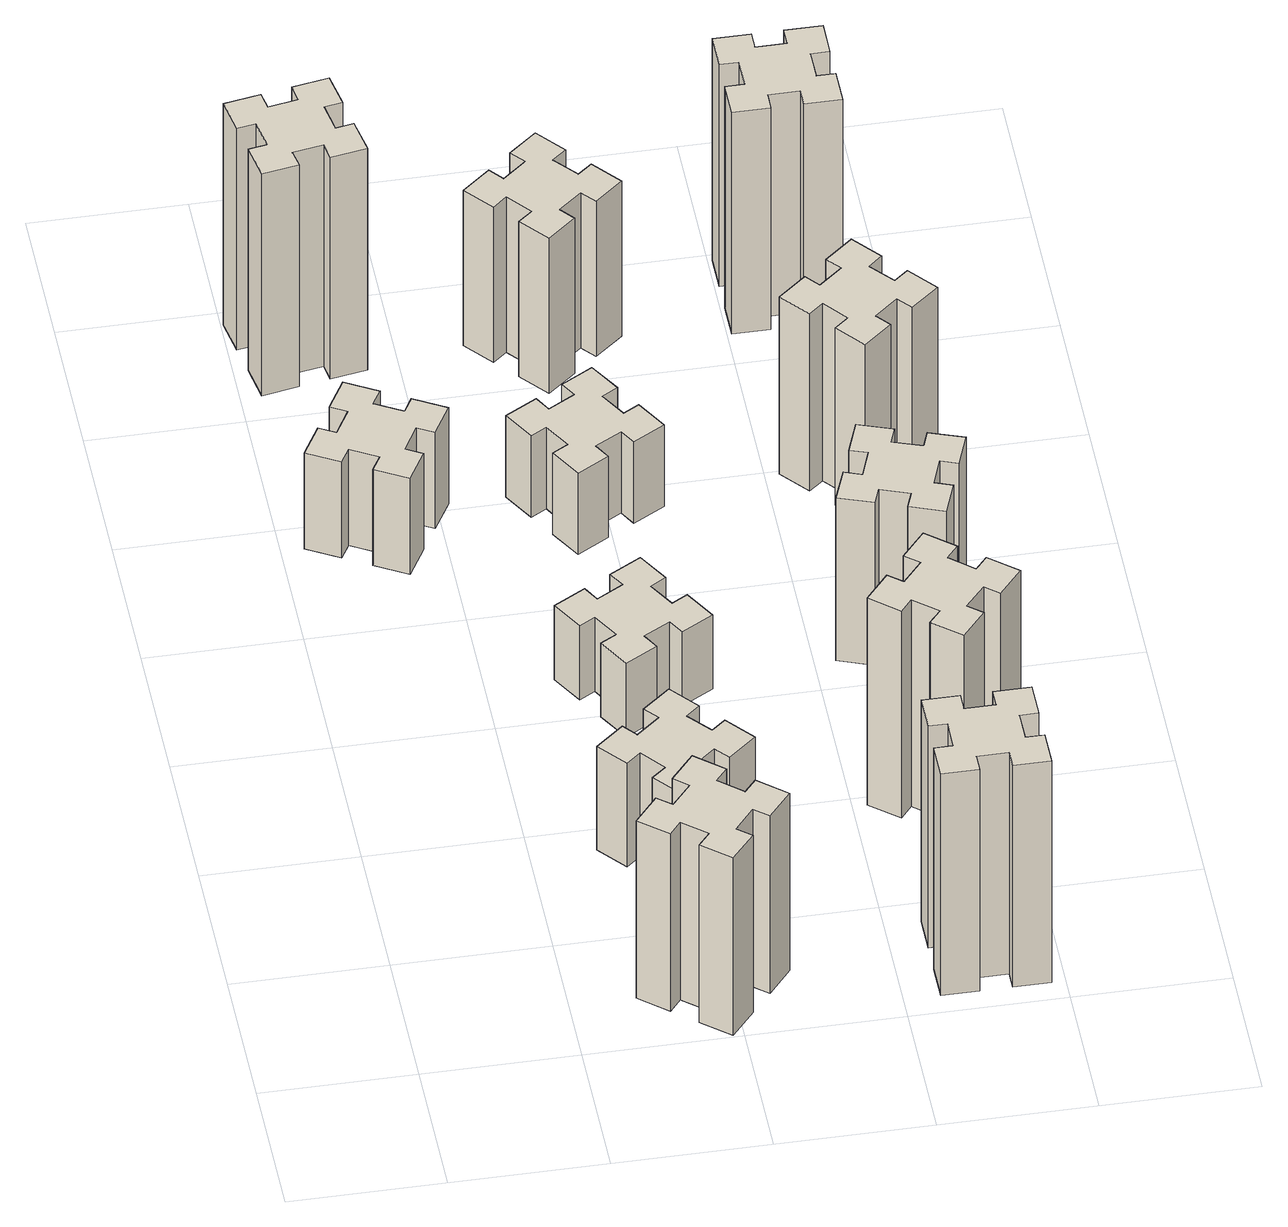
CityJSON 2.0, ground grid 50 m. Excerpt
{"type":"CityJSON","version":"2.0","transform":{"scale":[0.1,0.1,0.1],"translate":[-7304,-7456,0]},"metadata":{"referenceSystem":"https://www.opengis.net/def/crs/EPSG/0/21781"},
"CityObjects":{
"building1":{"type":"Building","attributes":{"class":"1000","function":"1000","usage":"1000","yearOfConstruction":2016,"roofType":"1000","measuredHeight":72,"storeysAboveGround":30,"storeysBelowGround":0},"geometry":[{"type":"Solid","lod":"1","boundaries":[[[[0,1,2,3,4,5,6,7,8,9,10,11,12,13,14,15,16,17,18,19]],[[17,16,20,21]],[[16,15,22,20]],[[15,14,23,22]],[[14,13,24,23]],[[13,12,25,24]],[[12,11,26,25]],[[11,10,27,26]],[[10,9,28,27]],[[9,8,29,28]],[[8,7,30,29]],[[7,6,31,30]],[[6,5,32,31]],[[5,4,33,32]],[[4,3,34,33]],[[3,2,35,34]],[[2,1,36,35]],[[1,0,37,36]],[[0,19,38,37]],[[19,18,39,38]],[[18,17,21,39]],[[24,25,26,27,28,29,30,31,32,33,34,35,36,37,38,39,21,20,22,23]]]]}]},
"building2":{"type":"Building","attributes":{"class":"1000","function":"1000","usage":"1000","yearOfConstruction":2016,"roofType":"1000","measuredHeight":39,"storeysAboveGround":30,"storeysBelowGround":0},"geometry":[{"type":"Solid","lod":"1","boundaries":[[[[40,41,42,43,44,45,46,47,48,49,50,51,52,53,54,55,56,57,58,59]],[[57,56,60,61]],[[56,55,62,60]],[[55,54,63,62]],[[54,53,64,63]],[[53,52,65,64]],[[52,51,66,65]],[[51,50,67,66]],[[50,49,68,67]],[[49,48,69,68]],[[48,47,70,69]],[[47,46,71,70]],[[46,45,72,71]],[[45,44,73,72]],[[44,43,74,73]],[[43,42,75,74]],[[42,41,76,75]],[[41,40,77,76]],[[40,59,78,77]],[[59,58,79,78]],[[58,57,61,79]],[[64,65,66,67,68,69,70,71,72,73,74,75,76,77,78,79,61,60,62,63]]]]}]},
"building3":{"type":"Building","attributes":{"class":"1000","function":"1000","usage":"1000","yearOfConstruction":2016,"roofType":"1000","measuredHeight":90,"storeysAboveGround":30,"storeysBelowGround":0},"geometry":[{"type":"Solid","lod":"1","boundaries":[[[[80,81,82,83,84,85,86,87,88,89,90,91,92,93,94,95,96,97,98,99]],[[97,96,100,101]],[[96,95,102,100]],[[95,94,103,102]],[[94,93,104,103]],[[93,92,105,104]],[[92,91,106,105]],[[91,90,107,106]],[[90,89,108,107]],[[89,88,109,108]],[[88,87,110,109]],[[87,86,111,110]],[[86,85,112,111]],[[85,84,113,112]],[[84,83,114,113]],[[83,82,115,114]],[[82,81,116,115]],[[81,80,117,116]],[[80,99,118,117]],[[99,98,119,118]],[[98,97,101,119]],[[104,105,106,107,108,109,110,111,112,113,114,115,116,117,118,119,101,100,102,103]]]]}]},
"building4":{"type":"Building","attributes":{"class":"1000","function":"1000","usage":"1000","yearOfConstruction":2016,"roofType":"1000","measuredHeight":42,"storeysAboveGround":30,"storeysBelowGround":0},"geometry":[{"type":"Solid","lod":"1","boundaries":[[[[120,121,122,123,124,125,126,127,128,129,130,131,132,133,134,135,136,137,138,139]],[[137,136,140,141]],[[136,135,142,140]],[[135,134,143,142]],[[134,133,144,143]],[[133,132,145,144]],[[132,131,146,145]],[[131,130,147,146]],[[130,129,148,147]],[[129,128,149,148]],[[128,127,150,149]],[[127,126,151,150]],[[126,125,152,151]],[[125,124,153,152]],[[124,123,154,153]],[[123,122,155,154]],[[122,121,156,155]],[[121,120,157,156]],[[120,139,158,157]],[[139,138,159,158]],[[138,137,141,159]],[[144,145,146,147,148,149,150,151,152,153,154,155,156,157,158,159,141,140,142,143]]]]}]},
"building5":{"type":"Building","attributes":{"class":"1000","function":"1000","usage":"1000","yearOfConstruction":2016,"roofType":"1000","measuredHeight":30,"storeysAboveGround":30,"storeysBelowGround":0},"geometry":[{"type":"Solid","lod":"1","boundaries":[[[[160,161,162,163,164,165,166,167,168,169,170,171,172,173,174,175,176,177,178,179]],[[177,176,180,181]],[[176,175,182,180]],[[175,174,183,182]],[[174,173,184,183]],[[173,172,185,184]],[[172,171,186,185]],[[171,170,187,186]],[[170,169,188,187]],[[169,168,189,188]],[[168,167,190,189]],[[167,166,191,190]],[[166,165,192,191]],[[165,164,193,192]],[[164,163,194,193]],[[163,162,195,194]],[[162,161,196,195]],[[161,160,197,196]],[[160,179,198,197]],[[179,178,199,198]],[[178,177,181,199]],[[184,185,186,187,188,189,190,191,192,193,194,195,196,197,198,199,181,180,182,183]]]]}]},
"building6":{"type":"Building","attributes":{"class":"1000","function":"1000","usage":"1000","yearOfConstruction":2016,"roofType":"1000","measuredHeight":33,"storeysAboveGround":30,"storeysBelowGround":0},"geometry":[{"type":"Solid","lod":"1","boundaries":[[[[200,201,202,203,204,205,206,207,208,209,210,211,212,213,214,215,216,217,218,219]],[[217,216,220,221]],[[216,215,222,220]],[[215,214,223,222]],[[214,213,224,223]],[[213,212,225,224]],[[212,211,226,225]],[[211,210,227,226]],[[210,209,228,227]],[[209,208,229,228]],[[208,207,230,229]],[[207,206,231,230]],[[206,205,232,231]],[[205,204,233,232]],[[204,203,234,233]],[[203,202,235,234]],[[202,201,236,235]],[[201,200,237,236]],[[200,219,238,237]],[[219,218,239,238]],[[218,217,221,239]],[[224,225,226,227,228,229,230,231,232,233,234,235,236,237,238,239,221,220,222,223]]]]}]},
"building7":{"type":"Building","attributes":{"class":"1000","function":"1000","usage":"1000","yearOfConstruction":2016,"roofType":"1000","measuredHeight":90,"storeysAboveGround":30,"storeysBelowGround":0},"geometry":[{"type":"Solid","lod":"1","boundaries":[[[[240,241,242,243,244,245,246,247,248,249,250,251,252,253,254,255,256,257,258,259]],[[257,256,260,261]],[[256,255,262,260]],[[255,254,263,262]],[[254,253,264,263]],[[253,252,265,264]],[[252,251,266,265]],[[251,250,267,266]],[[250,249,268,267]],[[249,248,269,268]],[[248,247,270,269]],[[247,246,271,270]],[[246,245,272,271]],[[245,244,273,272]],[[244,243,274,273]],[[243,242,275,274]],[[242,241,276,275]],[[241,240,277,276]],[[240,259,278,277]],[[259,258,279,278]],[[258,257,261,279]],[[264,265,266,267,268,269,270,271,272,273,274,275,276,277,278,279,261,260,262,263]]]]}]},
"building8":{"type":"Building","attributes":{"class":"1000","function":"1000","usage":"1000","yearOfConstruction":2016,"roofType":"1000","measuredHeight":63,"storeysAboveGround":30,"storeysBelowGround":0},"geometry":[{"type":"Solid","lod":"1","boundaries":[[[[280,281,282,283,284,285,286,287,288,289,290,291,292,293,294,295,296,297,298,299]],[[297,296,300,301]],[[296,295,302,300]],[[295,294,303,302]],[[294,293,304,303]],[[293,292,305,304]],[[292,291,306,305]],[[291,290,307,306]],[[290,289,308,307]],[[289,288,309,308]],[[288,287,310,309]],[[287,286,311,310]],[[286,285,312,311]],[[285,284,313,312]],[[284,283,314,313]],[[283,282,315,314]],[[282,281,316,315]],[[281,280,317,316]],[[280,299,318,317]],[[299,298,319,318]],[[298,297,301,319]],[[304,305,306,307,308,309,310,311,312,313,314,315,316,317,318,319,301,300,302,303]]]]}]},
"building9":{"type":"Building","attributes":{"class":"1000","function":"1000","usage":"1000","yearOfConstruction":2016,"roofType":"1000","measuredHeight":84,"storeysAboveGround":30,"storeysBelowGround":0},"geometry":[{"type":"Solid","lod":"1","boundaries":[[[[320,321,322,323,324,325,326,327,328,329,330,331,332,333,334,335,336,337,338,339]],[[337,336,340,341]],[[336,335,342,340]],[[335,334,343,342]],[[334,333,344,343]],[[333,332,345,344]],[[332,331,346,345]],[[331,330,347,346]],[[330,329,348,347]],[[329,328,349,348]],[[328,327,350,349]],[[327,326,351,350]],[[326,325,352,351]],[[325,324,353,352]],[[324,323,354,353]],[[323,322,355,354]],[[322,321,356,355]],[[321,320,357,356]],[[320,339,358,357]],[[339,338,359,358]],[[338,337,341,359]],[[344,345,346,347,348,349,350,351,352,353,354,355,356,357,358,359,341,340,342,343]]]]}]},
"building10":{"type":"Building","attributes":{"class":"1000","function":"1000","usage":"1000","yearOfConstruction":2016,"roofType":"1000","measuredHeight":66,"storeysAboveGround":30,"storeysBelowGround":0},"geometry":[{"type":"Solid","lod":"1","boundaries":[[[[360,361,362,363,364,365,366,367,368,369,370,371,372,373,374,375,376,377,378,379]],[[377,376,380,381]],[[376,375,382,380]],[[375,374,383,382]],[[374,373,384,383]],[[373,372,385,384]],[[372,371,386,385]],[[371,370,387,386]],[[370,369,388,387]],[[369,368,389,388]],[[368,367,390,389]],[[367,366,391,390]],[[366,365,392,391]],[[365,364,393,392]],[[364,363,394,393]],[[363,362,395,394]],[[362,361,396,395]],[[361,360,397,396]],[[360,379,398,397]],[[379,378,399,398]],[[378,377,381,399]],[[384,385,386,387,388,389,390,391,392,393,394,395,396,397,398,399,381,380,382,383]]]]}]},
"building11":{"type":"Building","attributes":{"class":"1000","function":"1000","usage":"1000","yearOfConstruction":2016,"roofType":"1000","measuredHeight":72,"storeysAboveGround":30,"storeysBelowGround":0},"geometry":[{"type":"Solid","lod":"1","boundaries":[[[[400,401,402,403,404,405,406,407,408,409,410,411,412,413,414,415,416,417,418,419]],[[417,416,420,421]],[[416,415,422,420]],[[415,414,423,422]],[[414,413,424,423]],[[413,412,425,424]],[[412,411,426,425]],[[411,410,427,426]],[[410,409,428,427]],[[409,408,429,428]],[[408,407,430,429]],[[407,406,431,430]],[[406,405,432,431]],[[405,404,433,432]],[[404,403,434,433]],[[403,402,435,434]],[[402,401,436,435]],[[401,400,437,436]],[[400,419,438,437]],[[419,418,439,438]],[[418,417,421,439]],[[424,425,426,427,428,429,430,431,432,433,434,435,436,437,438,439,421,420,422,423]]]]}]},
"building12":{"type":"Building","attributes":{"class":"1000","function":"1000","usage":"1000","yearOfConstruction":2016,"roofType":"1000","measuredHeight":90,"storeysAboveGround":30,"storeysBelowGround":0},"geometry":[{"type":"Solid","lod":"1","boundaries":[[[[440,441,442,443,444,445,446,447,448,449,450,451,452,453,454,455,456,457,458,459]],[[457,456,460,461]],[[456,455,462,460]],[[455,454,463,462]],[[454,453,464,463]],[[453,452,465,464]],[[452,451,466,465]],[[451,450,467,466]],[[450,449,468,467]],[[449,448,469,468]],[[448,447,470,469]],[[447,446,471,470]],[[446,445,472,471]],[[445,444,473,472]],[[444,443,474,473]],[[443,442,475,474]],[[442,441,476,475]],[[441,440,477,476]],[[440,459,478,477]],[[459,458,479,478]],[[458,457,461,479]],[[464,465,466,467,468,469,470,471,472,473,474,475,476,477,478,479,461,460,462,463]]]]}]}
},
"vertices":[
[836,193,0],[913,129,0],[874,83,0],[966,6,0],[1043,98,0],[997,136,0],[1062,213,0],[1108,174,0],[1185,266,0],[1093,343,0],[1054,297,0],[978,362,0],[1016,408,0],[924,485,0],[847,393,0],[893,354,0],[829,278,0],[783,316,0],[706,224,0],[798,147,0],[829,278,720],[783,316,720],[893,354,720],[847,393,720],[924,485,720],[1016,408,720],[978,362,720],[1054,297,720],[1093,343,720],[1185,266,720],[1108,174,720],[1062,213,720],[997,136,720],[1043,98,720],[966,6,720],[874,83,720],[913,129,720],[836,193,720],[798,147,720],[706,224,720],
[376,2367,0],[426,2454,0],[478,2424,0],[538,2528,0],[434,2588,0],[404,2536,0],[317,2586,0],[347,2638,0],[243,2698,0],[183,2594,0],[235,2564,0],[185,2477,0],[133,2507,0],[73,2403,0],[177,2343,0],[207,2395,0],[294,2345,0],[264,2293,0],[368,2233,0],[428,2337,0],[294,2345,390],[264,2293,390],[207,2395,390],[177,2343,390],[73,2403,390],[133,2507,390],[185,2477,390],[235,2564,390],[183,2594,390],[243,2698,390],[347,2638,390],[317,2586,390],[404,2536,390],[434,2588,390],[538,2528,390],[478,2424,390],[426,2454,390],[376,2367,390],[428,2337,390],[368,2233,390],
[235,3422,0],[137,3405,0],[127,3464,0],[8,3443,0],[29,3325,0],[88,3335,0],[106,3237,0],[47,3227,0],[67,3108,0],[186,3129,0],[175,3188,0],[274,3206,0],[284,3147,0],[402,3167,0],[381,3286,0],[322,3275,0],[305,3374,0],[364,3384,0],[343,3502,0],[225,3481,0],[305,3374,900],[364,3384,900],[322,3275,900],[381,3286,900],[402,3167,900],[284,3147,900],[274,3206,900],[175,3188,900],[186,3129,900],[67,3108,900],[47,3227,900],[106,3237,900],[88,3335,900],[29,3325,900],[8,3443,900],[127,3464,900],[137,3405,900],[235,3422,900],[225,3481,900],[343,3502,900],
[913,1002,0],[836,937,0],[798,983,0],[706,906,0],[783,814,0],[829,853,0],[893,776,0],[847,738,0],[924,646,0],[1016,723,0],[978,769,0],[1054,833,0],[1093,787,0],[1185,864,0],[1108,956,0],[1062,918,0],[997,994,0],[1043,1033,0],[966,1125,0],[874,1048,0],[997,994,420],[1043,1033,420],[1062,918,420],[1108,956,420],[1185,864,420],[1093,787,420],[1054,833,420],[978,769,420],[1016,723,420],[924,646,420],[847,738,420],[893,776,420],[829,853,420],[783,814,420],[706,906,420],[798,983,420],[836,937,420],[913,1002,420],[874,1048,420],[966,1125,420],
[825,1614,0],[875,1527,0],[823,1497,0],[883,1393,0],[987,1453,0],[957,1505,0],[1044,1555,0],[1074,1503,0],[1178,1563,0],[1118,1667,0],[1066,1637,0],[1016,1724,0],[1068,1754,0],[1008,1858,0],[904,1798,0],[934,1746,0],[847,1696,0],[817,1748,0],[713,1688,0],[773,1584,0],[847,1696,300],[817,1748,300],[934,1746,300],[904,1798,300],[1008,1858,300],[1068,1754,300],[1016,1724,300],[1066,1637,300],[1118,1667,300],[1178,1563,300],[1074,1503,300],[1044,1555,300],[957,1505,300],[987,1453,300],[883,1393,300],[823,1497,300],[875,1527,300],[825,1614,300],[773,1584,300],[713,1688,300],
[825,2454,0],[875,2367,0],[823,2337,0],[883,2233,0],[987,2293,0],[957,2345,0],[1044,2395,0],[1074,2343,0],[1178,2403,0],[1118,2507,0],[1066,2477,0],[1016,2564,0],[1068,2594,0],[1008,2698,0],[904,2638,0],[934,2586,0],[847,2536,0],[817,2588,0],[713,2528,0],[773,2424,0],[847,2536,330],[817,2588,330],[934,2586,330],[904,2638,330],[1008,2698,330],[1068,2594,330],[1016,2564,330],[1066,2477,330],[1118,2507,330],[1178,2403,330],[1074,2343,330],[1044,2395,330],[957,2345,330],[987,2293,330],[883,2233,330],[823,2337,330],[875,2367,330],[825,2454,330],[773,2424,330],[713,2528,330],
[1835,355,0],[1735,355,0],[1735,415,0],[1615,415,0],[1615,295,0],[1675,295,0],[1675,195,0],[1615,195,0],[1615,75,0],[1735,75,0],[1735,135,0],[1835,135,0],[1835,75,0],[1955,75,0],[1955,195,0],[1895,195,0],[1895,295,0],[1955,295,0],[1955,415,0],[1835,415,0],[1895,295,900],[1955,295,900],[1895,195,900],[1955,195,900],[1955,75,900],[1835,75,900],[1835,135,900],[1735,135,900],[1735,75,900],[1615,75,900],[1615,195,900],[1675,195,900],[1675,295,900],[1615,295,900],[1615,415,900],[1735,415,900],[1735,355,900],[1835,355,900],[1835,415,900],[1955,415,900],
[1062,3238,0],[997,3314,0],[1043,3353,0],[966,3445,0],[874,3368,0],[913,3322,0],[836,3257,0],[798,3303,0],[706,3226,0],[783,3134,0],[829,3173,0],[893,3096,0],[847,3058,0],[924,2966,0],[1016,3043,0],[978,3089,0],[1054,3153,0],[1093,3107,0],[1185,3184,0],[1108,3276,0],[1054,3153,630],[1093,3107,630],[978,3089,630],[1016,3043,630],[924,2966,630],[847,3058,630],[893,3096,630],[829,3173,630],[783,3134,630],[706,3226,630],[798,3303,630],[836,3257,630],[913,3322,630],[874,3368,630],[966,3445,630],[1043,3353,630],[997,3314,630],[1062,3238,630],[1108,3276,630],[1185,3184,630],
[1837,876,0],[1902,953,0],[1948,914,0],[2025,1006,0],[1933,1083,0],[1894,1037,0],[1818,1102,0],[1856,1148,0],[1764,1225,0],[1687,1133,0],[1733,1094,0],[1669,1018,0],[1623,1056,0],[1546,964,0],[1638,887,0],[1676,933,0],[1753,869,0],[1714,823,0],[1806,746,0],[1883,838,0],[1753,869,840],[1714,823,840],[1676,933,840],[1638,887,840],[1546,964,840],[1623,1056,840],[1669,1018,840],[1733,1094,840],[1687,1133,840],[1764,1225,840],[1856,1148,840],[1818,1102,840],[1894,1037,840],[1933,1083,840],[2025,1006,840],[1948,914,840],[1902,953,840],[1837,876,840],[1883,838,840],[1806,746,840],
[1870,1812,0],[1776,1846,0],[1797,1902,0],[1684,1943,0],[1643,1830,0],[1699,1810,0],[1665,1716,0],[1609,1737,0],[1567,1624,0],[1680,1583,0],[1701,1639,0],[1795,1605,0],[1774,1549,0],[1887,1507,0],[1928,1620,0],[1872,1641,0],[1906,1735,0],[1962,1714,0],[2003,1827,0],[1890,1868,0],[1906,1735,660],[1962,1714,660],[1872,1641,660],[1928,1620,660],[1887,1507,660],[1774,1549,660],[1795,1605,660],[1701,1639,660],[1680,1583,660],[1567,1624,660],[1609,1737,660],[1665,1716,660],[1699,1810,660],[1643,1830,660],[1684,1943,660],[1797,1902,660],[1776,1846,660],[1870,1812,660],[1890,1868,660],[2003,1827,660],
[1669,2433,0],[1733,2356,0],[1687,2318,0],[1764,2226,0],[1856,2303,0],[1818,2349,0],[1894,2413,0],[1933,2367,0],[2025,2444,0],[1948,2536,0],[1902,2498,0],[1837,2574,0],[1883,2613,0],[1806,2705,0],[1714,2628,0],[1753,2582,0],[1676,2517,0],[1638,2563,0],[1546,2486,0],[1623,2394,0],[1676,2517,720],[1638,2563,720],[1753,2582,720],[1714,2628,720],[1806,2705,720],[1883,2613,720],[1837,2574,720],[1902,2498,720],[1948,2536,720],[2025,2444,720],[1933,2367,720],[1894,2413,720],[1818,2349,720],[1856,2303,720],[1764,2226,720],[1687,2318,720],[1733,2356,720],[1669,2433,720],[1623,2394,720],[1546,2486,720],
[1635,3195,0],[1735,3195,0],[1735,3135,0],[1855,3135,0],[1855,3255,0],[1795,3255,0],[1795,3355,0],[1855,3355,0],[1855,3475,0],[1735,3475,0],[1735,3415,0],[1635,3415,0],[1635,3475,0],[1515,3475,0],[1515,3355,0],[1575,3355,0],[1575,3255,0],[1515,3255,0],[1515,3135,0],[1635,3135,0],[1575,3255,900],[1515,3255,900],[1575,3355,900],[1515,3355,900],[1515,3475,900],[1635,3475,900],[1635,3415,900],[1735,3415,900],[1735,3475,900],[1855,3475,900],[1855,3355,900],[1795,3355,900],[1795,3255,900],[1855,3255,900],[1855,3135,900],[1735,3135,900],[1735,3195,900],[1635,3195,900],[1635,3135,900],[1515,3135,900]
]}
